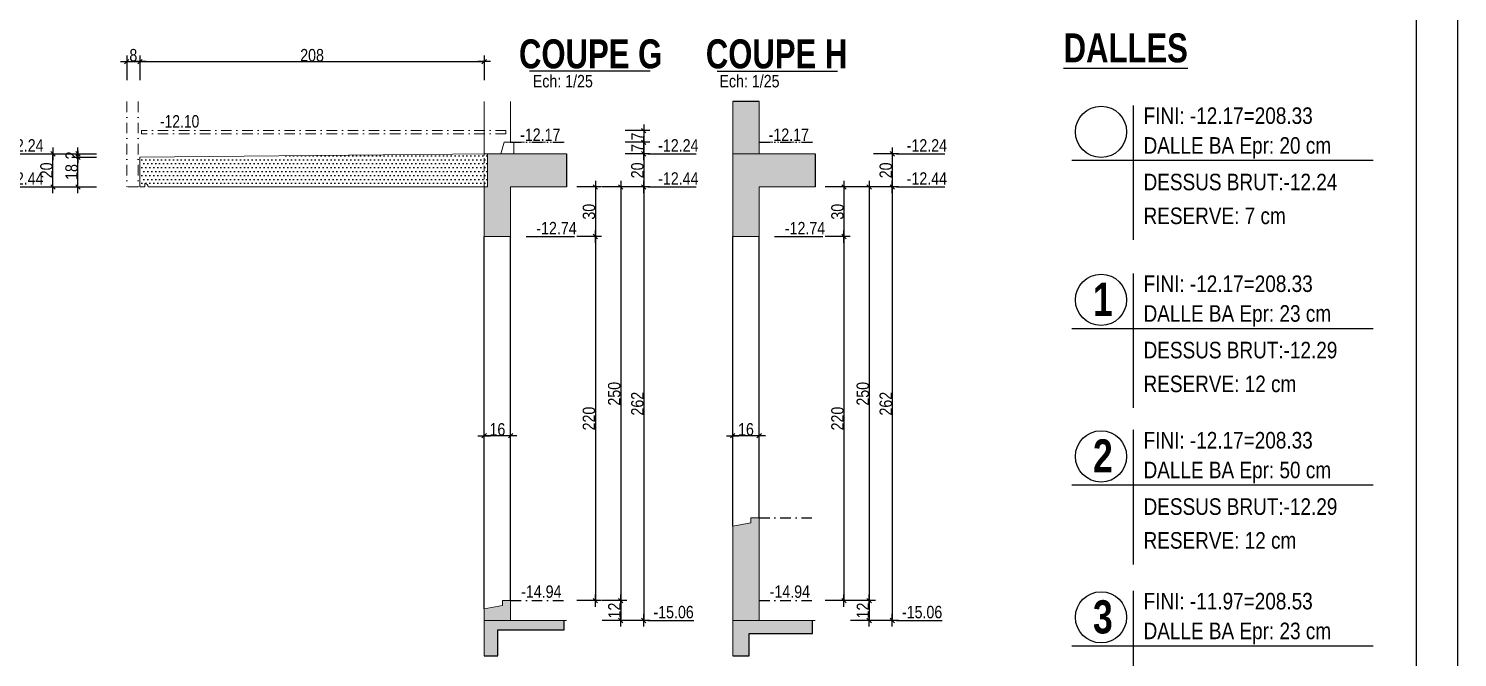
# Model space of a CAD drawing. Header units: millimetres. Extents: x -22 to 27383, y -3644 to 590.
# Drawn here: x 25656 to 27383, y -1180 to -420 of the extents above; entities that cross this region are included whole.
import ezdxf
from ezdxf.enums import TextEntityAlignment as Align

# ---------------------------------------------------------------- set-up
doc = ezdxf.new("R2010")
doc.units = ezdxf.units.MM
doc.linetypes.add('CACHE', pattern=[9.525, 6.35, -3.175])
doc.linetypes.add('TIRETPTX2', pattern=[50.8, 25.4, -12.7, 0, -12.7])
for name, color, linetype in [('01-Cad 1', 2, 'Continuous'), ('01_cote_gen', 4, 'Continuous'), ('01_linteaux', 2, 'Continuous'), ('01_poch_BN', 9, 'Continuous'), ('01_poch_murs', 253, 'Continuous'), ('01_texte', 230, 'Continuous'), ('AA_COTES', 2, 'Continuous')]:
    doc.layers.add(name, color=color, linetype=linetype)
doc.layers.add('01_murs_coup', color=5, linetype='Continuous', lineweight=60)
doc.layers.add('01_tram_axes', color=2, linetype='TIRETPTX2', lineweight=9)
doc.styles.add('ARIAL NA', font='ARIALN.TTF')
doc.styles.add('Arial Narrow', font='ARIALN.TTF')
doc.styles.add('impact', font='impact.ttf')
doc.styles.add('MATTE_TXT', font='arial.ttf')
doc.styles.add('STYLE2', font='ARIALN.TTF')
doc.dimstyles.new('JB25', dxfattribs={"dimscale": 0.1, "dimtxt": 150, "dimasz": 15, "dimexe": 0.1, "dimexo": 0.1, "dimgap": 0.09, "dimtad": 1, "dimdec": 1, "dimlfac": 0.5, "dimdsep": 46, "dimtxsty": 'STYLE2', "dimblk1": 'BOND_G', "dimblk2": 'BOND_D', "dimsah": 1, "dimcen": 1.5, "dimdle": 0.01, "dimse1": 1, "dimse2": 1, "dimclrd": 4, "dimclre": 2, "dimclrt": 6, "dimazin": 2, "dimtfac": 2.333333, "dimtdec": 1, "dimtix": 1, "dimtmove": 2, "dimatfit": 3, "dimldrblk": 'BOND_G', "dimfxl": 1, "dimtolj": 1, "dimtzin": 0, "dimarcsym": 0})

# ---------------------------------------------------------------- blocks, each defined once
blk = doc.blocks.new('BOND_G')
at = {"layer": 'AA_COTES', "color": 0}
for p, q in [((0, -5), (0, 15)), ((5, 0), (-5, 0)), ((1.8, 1.8), (-1.8, -1.8))]:
    blk.add_line(p, q, dxfattribs=at)
blk = doc.blocks.new('BOND_D')
at = {"layer": 'AA_COTES', "color": 0}
for p, q in [((5, 0), (-5, 0)), ((-1.8, -1.8), (1.8, 1.8)), ((0, 5), (0, -15))]:
    blk.add_line(p, q, dxfattribs=at)
blk = doc.blocks.new('*D2500')
at = {"layer": '01_cote_gen', "color": 4, "lineweight": -2, "transparency": 16777216}
blk.add_line((26236.8, -912.5), (26207.8, -912.5), dxfattribs=at)
at = {"layer": 'Defpoints', "color": 0, "transparency": 16777216}
for p in [(26206.3, -912.5), (26238.3, -953.8), (26206.3, -1070.9)]:
    blk.add_point(p, dxfattribs=at)
at = {"layer": '01_cote_gen', "color": 4, "lineweight": -2, "transparency": 16777216, "xscale": 1.5, "yscale": 1.5, "zscale": 1.5, "rotation": 180}
blk.add_blockref('BOND_D', (26206.3, -912.5), dxfattribs=at)
at = {"layer": '01_cote_gen', "color": 4, "lineweight": -2, "transparency": 16777216, "xscale": 1.5, "yscale": 1.5, "zscale": 1.5}
blk.add_blockref('BOND_G', (26238.3, -912.5), dxfattribs=at)
at = {"layer": '01_cote_gen', "color": 6, "lineweight": 0, "transparency": 16777216, "insert": (26222.3, -904.9), "char_height": 15, "attachment_point": 5, "style": 'STYLE2'}
blk.add_mtext('\\A1;16', dxfattribs=at)
blk = doc.blocks.new('*D2501')
at = {"layer": '01_cote_gen', "color": 4, "lineweight": -2, "transparency": 16777216}
blk.add_line((25685.1, -610.3), (25685.1, -573.3), dxfattribs=at)
at = {"layer": 'Defpoints', "color": 0, "transparency": 16777216}
for p in [(25685.1, -571.8), (26242.3, -571.8), (25790.3, -611.8)]:
    blk.add_point(p, dxfattribs=at)
at = {"layer": '01_cote_gen', "color": 4, "lineweight": -2, "transparency": 16777216, "xscale": 1.5, "yscale": 1.5, "zscale": 1.5}
for name, p, rotation in [('BOND_D', (25685.1, -571.8), 90), ('BOND_G', (25685.1, -611.8), 270)]:
    blk.add_blockref(name, p, dxfattribs=dict(at, rotation=rotation))
at = {"layer": '01_cote_gen', "color": 6, "transparency": 16777216, "insert": (25677.4, -591.8), "char_height": 15, "attachment_point": 5, "rotation": 90, "style": 'STYLE2'}
blk.add_mtext('\\A1;20', dxfattribs=at)
blk = doc.blocks.new('*D2502')
at = {"layer": '01_cote_gen', "color": 4, "lineweight": -2, "transparency": 16777216}
blk.add_line((25715.3, -610.3), (25715.3, -577.3), dxfattribs=at)
at = {"layer": 'Defpoints', "color": 0, "transparency": 16777216}
for p in [(25715.3, -575.8), (25790.3, -575.8), (25707.6, -611.8)]:
    blk.add_point(p, dxfattribs=at)
at = {"layer": '01_cote_gen', "color": 4, "lineweight": -2, "transparency": 16777216, "xscale": 1.5, "yscale": 1.5, "zscale": 1.5}
for name, p, rotation in [('BOND_D', (25715.3, -575.8), 90), ('BOND_G', (25715.3, -611.8), 270)]:
    blk.add_blockref(name, p, dxfattribs=dict(at, rotation=rotation))
at = {"layer": '01_cote_gen', "color": 6, "transparency": 16777216, "insert": (25707.7, -593.8), "char_height": 15, "attachment_point": 5, "rotation": 90, "style": 'STYLE2'}
blk.add_mtext('\\A1;18', dxfattribs=at)
blk = doc.blocks.new('*D2503')
at = {"layer": '01_cote_gen', "color": 4, "lineweight": -2, "transparency": 16777216}
for p, q in [((25715.3, -570.3), (25715.3, -568.8)), ((25715.3, -571.8), (25715.3, -575.8)), ((25715.3, -577.3), (25715.3, -578.8))]:
    blk.add_line(p, q, dxfattribs=at)
at = {"layer": 'Defpoints', "color": 0, "transparency": 16777216}
for p in [(25707.6, -571.8), (25715.3, -575.8), (25722.8, -575.8)]:
    blk.add_point(p, dxfattribs=at)
at = {"layer": '01_cote_gen', "color": 4, "lineweight": -2, "transparency": 16777216, "xscale": 1.5, "yscale": 1.5, "zscale": 1.5}
for name, p, rotation in [('BOND_G', (25715.3, -571.8), 270), ('BOND_D', (25715.3, -575.8), 90)]:
    blk.add_blockref(name, p, dxfattribs=dict(at, rotation=rotation))
at = {"layer": '01_cote_gen', "color": 6, "transparency": 16777216, "insert": (25707.8, -573.8), "char_height": 15, "attachment_point": 5, "rotation": 90, "style": 'STYLE2'}
blk.add_mtext('\\A1;2', dxfattribs=at)
blk = doc.blocks.new('*D2505')
at = {"layer": '01_cote_gen', "color": 4, "lineweight": -2, "transparency": 16777216}
blk.add_line((25775.8, -460.4), (25788.8, -460.4), dxfattribs=at)
at = {"layer": 'Defpoints', "color": 0, "transparency": 16777216}
for p in [(25790.3, -460.4), (25774.3, -560.3), (25790.3, -611.8)]:
    blk.add_point(p, dxfattribs=at)
at = {"layer": '01_cote_gen', "color": 4, "lineweight": -2, "transparency": 16777216, "xscale": 1.5, "yscale": 1.5, "zscale": 1.5, "rotation": 180}
blk.add_blockref('BOND_G', (25774.3, -460.4), dxfattribs=at)
at = {"layer": '01_cote_gen', "color": 4, "lineweight": -2, "transparency": 16777216, "xscale": 1.5, "yscale": 1.5, "zscale": 1.5}
blk.add_blockref('BOND_D', (25790.3, -460.4), dxfattribs=at)
at = {"layer": '01_cote_gen', "color": 6, "transparency": 16777216, "insert": (25782.3, -452.7), "char_height": 15, "attachment_point": 5, "style": 'STYLE2'}
blk.add_mtext('\\A1;8', dxfattribs=at)
blk = doc.blocks.new('*D2506')
at = {"layer": '01_cote_gen', "color": 4, "lineweight": -2, "transparency": 16777216}
blk.add_line((25791.8, -460.4), (26204.8, -460.4), dxfattribs=at)
at = {"layer": 'Defpoints', "color": 0, "transparency": 16777216}
for p in [(26206.3, -460.4), (25790.3, -482.9), (26206.3, -641.8)]:
    blk.add_point(p, dxfattribs=at)
at = {"layer": '01_cote_gen', "color": 4, "lineweight": -2, "transparency": 16777216, "xscale": 1.5, "yscale": 1.5, "zscale": 1.5, "rotation": 180}
blk.add_blockref('BOND_G', (25790.3, -460.4), dxfattribs=at)
at = {"layer": '01_cote_gen', "color": 4, "lineweight": -2, "transparency": 16777216, "xscale": 1.5, "yscale": 1.5, "zscale": 1.5}
blk.add_blockref('BOND_D', (26206.3, -460.4), dxfattribs=at)
at = {"layer": '01_cote_gen', "color": 6, "transparency": 16777216, "insert": (25998.3, -452.7), "char_height": 15, "attachment_point": 5, "style": 'STYLE2'}
blk.add_mtext('\\A1;208', dxfattribs=at)
blk = doc.blocks.new('*D2508')
at = {"layer": '01_cote_gen', "color": 4, "lineweight": -2, "transparency": 16777216}
blk.add_line((26399.1, -573.3), (26399.1, -610.3), dxfattribs=at)
at = {"layer": 'Defpoints', "color": 0, "transparency": 16777216}
for p in [(26305.9, -571.8), (26305.9, -611.8), (26399.1, -611.8)]:
    blk.add_point(p, dxfattribs=at)
at = {"layer": '01_cote_gen', "color": 4, "lineweight": -2, "transparency": 16777216, "xscale": 1.5, "yscale": 1.5, "zscale": 1.5}
for name, p, rotation in [('BOND_G', (26399.1, -571.8), 90), ('BOND_D', (26399.1, -611.8), 270)]:
    blk.add_blockref(name, p, dxfattribs=dict(at, rotation=rotation))
at = {"layer": '01_cote_gen', "color": 6, "transparency": 16777216, "insert": (26391.5, -591.8), "char_height": 15, "attachment_point": 5, "rotation": 90, "style": 'STYLE2'}
blk.add_mtext('\\A1;20', dxfattribs=at)
blk = doc.blocks.new('*D2509')
at = {"layer": '01_cote_gen', "color": 4, "lineweight": -2, "transparency": 16777216}
blk.add_line((26371.3, -613.3), (26371.3, -1110.3), dxfattribs=at)
at = {"layer": 'Defpoints', "color": 0, "transparency": 16777216}
for p in [(26305.9, -611.8), (26305.9, -1111.8), (26371.3, -1111.8)]:
    blk.add_point(p, dxfattribs=at)
at = {"layer": '01_cote_gen', "color": 4, "lineweight": -2, "transparency": 16777216, "xscale": 1.5, "yscale": 1.5, "zscale": 1.5}
for name, p, rotation in [('BOND_G', (26371.3, -611.8), 90), ('BOND_D', (26371.3, -1111.8), 270)]:
    blk.add_blockref(name, p, dxfattribs=dict(at, rotation=rotation))
at = {"layer": '01_cote_gen', "color": 6, "transparency": 16777216, "insert": (26363.6, -861.8), "char_height": 15, "attachment_point": 5, "rotation": 90, "style": 'STYLE2'}
blk.add_mtext('\\A1;250', dxfattribs=at)
blk = doc.blocks.new('*D2510')
at = {"layer": '01_cote_gen', "color": 4, "lineweight": -2, "transparency": 16777216}
blk.add_line((26371.3, -1113.3), (26371.3, -1134.3), dxfattribs=at)
at = {"layer": 'Defpoints', "color": 0, "transparency": 16777216}
for p in [(26348.8, -1111.8), (26305.9, -1135.8), (26371.3, -1135.8)]:
    blk.add_point(p, dxfattribs=at)
at = {"layer": '01_cote_gen', "color": 4, "lineweight": -2, "transparency": 16777216, "xscale": 1.5, "yscale": 1.5, "zscale": 1.5}
for name, p, rotation in [('BOND_G', (26371.3, -1111.8), 90), ('BOND_D', (26371.3, -1135.8), 270)]:
    blk.add_blockref(name, p, dxfattribs=dict(at, rotation=rotation))
at = {"layer": '01_cote_gen', "color": 6, "transparency": 16777216, "insert": (26363.7, -1123.8), "char_height": 15, "attachment_point": 5, "rotation": 90, "style": 'STYLE2'}
blk.add_mtext('\\A1;12', dxfattribs=at)
blk = doc.blocks.new('*D2511')
at = {"layer": '01_cote_gen', "color": 4, "lineweight": -2, "transparency": 16777216}
blk.add_line((26340.7, -613.3), (26340.7, -670.3), dxfattribs=at)
at = {"layer": 'Defpoints', "color": 0, "transparency": 16777216}
for p in [(26305.9, -611.8), (26238.3, -671.8), (26340.7, -671.8)]:
    blk.add_point(p, dxfattribs=at)
at = {"layer": '01_cote_gen', "color": 4, "lineweight": -2, "transparency": 16777216, "xscale": 1.5, "yscale": 1.5, "zscale": 1.5}
for name, p, rotation in [('BOND_G', (26340.7, -611.8), 90), ('BOND_D', (26340.7, -671.8), 270)]:
    blk.add_blockref(name, p, dxfattribs=dict(at, rotation=rotation))
at = {"layer": '01_cote_gen', "color": 6, "transparency": 16777216, "insert": (26333, -641.8), "char_height": 15, "attachment_point": 5, "rotation": 90, "style": 'STYLE2'}
blk.add_mtext('\\A1;30', dxfattribs=at)
blk = doc.blocks.new('*D2512')
at = {"layer": '01_cote_gen', "color": 4, "lineweight": -2, "transparency": 16777216}
blk.add_line((26340.7, -673.3), (26340.7, -1110.3), dxfattribs=at)
at = {"layer": 'Defpoints', "color": 0, "transparency": 16777216}
for p in [(26318.2, -671.8), (26305.9, -1111.8), (26340.7, -1111.8)]:
    blk.add_point(p, dxfattribs=at)
at = {"layer": '01_cote_gen', "color": 4, "lineweight": -2, "transparency": 16777216, "xscale": 1.5, "yscale": 1.5, "zscale": 1.5}
for name, p, rotation in [('BOND_G', (26340.7, -671.8), 90), ('BOND_D', (26340.7, -1111.8), 270)]:
    blk.add_blockref(name, p, dxfattribs=dict(at, rotation=rotation))
at = {"layer": '01_cote_gen', "color": 6, "transparency": 16777216, "insert": (26333, -891.8), "char_height": 15, "attachment_point": 5, "rotation": 90, "style": 'STYLE2'}
blk.add_mtext('\\A1;220', dxfattribs=at)
blk = doc.blocks.new('*D2507')
at = {"layer": '01_cote_gen', "color": 4, "lineweight": -2, "transparency": 16777216}
blk.add_line((26399.1, -613.3), (26399.1, -1134.3), dxfattribs=at)
at = {"layer": 'Defpoints', "color": 0, "transparency": 16777216}
for p in [(26378.8, -611.8), (26378.8, -1135.8), (26399.1, -1135.8)]:
    blk.add_point(p, dxfattribs=at)
at = {"layer": '01_cote_gen', "color": 4, "lineweight": -2, "transparency": 16777216, "xscale": 1.5, "yscale": 1.5, "zscale": 1.5}
for name, p, rotation in [('BOND_G', (26399.1, -611.8), 90), ('BOND_D', (26399.1, -1135.8), 270)]:
    blk.add_blockref(name, p, dxfattribs=dict(at, rotation=rotation))
at = {"layer": '01_cote_gen', "color": 6, "transparency": 16777216, "insert": (26391.5, -873.8), "char_height": 15, "attachment_point": 5, "rotation": 90, "style": 'STYLE2'}
blk.add_mtext('\\A1;262', dxfattribs=at)
blk = doc.blocks.new('*D2513')
at = {"layer": '01_cote_gen', "color": 4, "lineweight": -2, "transparency": 16777216}
blk.add_line((26399.1, -545.3), (26399.1, -556.3), dxfattribs=at)
at = {"layer": 'Defpoints', "color": 0, "transparency": 16777216}
for p in [(26232.5, -543.8), (26242.3, -557.8), (26399.1, -557.8)]:
    blk.add_point(p, dxfattribs=at)
at = {"layer": '01_cote_gen', "color": 4, "lineweight": -2, "transparency": 16777216, "xscale": 1.5, "yscale": 1.5, "zscale": 1.5}
for name, p, rotation in [('BOND_G', (26399.1, -543.8), 90), ('BOND_D', (26399.1, -557.8), 270)]:
    blk.add_blockref(name, p, dxfattribs=dict(at, rotation=rotation))
at = {"layer": '01_cote_gen', "color": 6, "transparency": 16777216, "insert": (26391.6, -550.8), "char_height": 15, "attachment_point": 5, "rotation": 90, "style": 'STYLE2'}
blk.add_mtext('\\A1;7', dxfattribs=at)
blk = doc.blocks.new('*D2514')
at = {"layer": '01_cote_gen', "color": 4, "lineweight": -2, "transparency": 16777216}
blk.add_line((26399.1, -559.3), (26399.1, -570.3), dxfattribs=at)
at = {"layer": 'Defpoints', "color": 0, "transparency": 16777216}
for p in [(26305.9, -557.8), (26305.9, -571.8), (26399.1, -571.8)]:
    blk.add_point(p, dxfattribs=at)
at = {"layer": '01_cote_gen', "color": 4, "lineweight": -2, "transparency": 16777216, "xscale": 1.5, "yscale": 1.5, "zscale": 1.5}
for name, p, rotation in [('BOND_G', (26399.1, -557.8), 90), ('BOND_D', (26399.1, -571.8), 270)]:
    blk.add_blockref(name, p, dxfattribs=dict(at, rotation=rotation))
at = {"layer": '01_cote_gen', "color": 6, "transparency": 16777216, "insert": (26391.6, -564.8), "char_height": 15, "attachment_point": 5, "rotation": 90, "style": 'STYLE2'}
blk.add_mtext('\\A1;7', dxfattribs=at)
blk = doc.blocks.new('*D2519')
at = {"layer": '01_cote_gen', "color": 4, "lineweight": -2, "transparency": 16777216}
blk.add_line((26537.2, -912.5), (26508.2, -912.5), dxfattribs=at)
at = {"layer": 'Defpoints', "color": 0, "transparency": 16777216}
for p in [(26506.7, -912.5), (26506.7, -963.8), (26538.7, -953.8)]:
    blk.add_point(p, dxfattribs=at)
at = {"layer": '01_cote_gen', "color": 4, "lineweight": -2, "transparency": 16777216, "xscale": 1.5, "yscale": 1.5, "zscale": 1.5, "rotation": 180}
blk.add_blockref('BOND_D', (26506.7, -912.5), dxfattribs=at)
at = {"layer": '01_cote_gen', "color": 4, "lineweight": -2, "transparency": 16777216, "xscale": 1.5, "yscale": 1.5, "zscale": 1.5}
blk.add_blockref('BOND_G', (26538.7, -912.5), dxfattribs=at)
at = {"layer": '01_cote_gen', "color": 6, "lineweight": 0, "transparency": 16777216, "insert": (26522.7, -904.9), "char_height": 15, "attachment_point": 5, "style": 'STYLE2'}
blk.add_mtext('\\A1;16', dxfattribs=at)
blk = doc.blocks.new('*D2521')
at = {"layer": '01_cote_gen', "color": 4, "lineweight": -2, "transparency": 16777216}
blk.add_line((26699.5, -573.3), (26699.5, -610.3), dxfattribs=at)
at = {"layer": 'Defpoints', "color": 0, "transparency": 16777216}
for p in [(26606.2, -571.8), (26606.2, -611.8), (26699.5, -611.8)]:
    blk.add_point(p, dxfattribs=at)
at = {"layer": '01_cote_gen', "color": 4, "lineweight": -2, "transparency": 16777216, "xscale": 1.5, "yscale": 1.5, "zscale": 1.5}
for name, p, rotation in [('BOND_G', (26699.5, -571.8), 90), ('BOND_D', (26699.5, -611.8), 270)]:
    blk.add_blockref(name, p, dxfattribs=dict(at, rotation=rotation))
at = {"layer": '01_cote_gen', "color": 6, "transparency": 16777216, "insert": (26691.8, -591.8), "char_height": 15, "attachment_point": 5, "rotation": 90, "style": 'STYLE2'}
blk.add_mtext('\\A1;20', dxfattribs=at)
blk = doc.blocks.new('*D2522')
at = {"layer": '01_cote_gen', "color": 4, "lineweight": -2, "transparency": 16777216}
blk.add_line((1156.4, -613.3), (1156.4, -1134.3), dxfattribs=at)
at = {"layer": 'Defpoints', "color": 0, "transparency": 16777216}
for p in [(26606.2, -611.8), (1156.4, -1135.8), (1156.4, -1135.8)]:
    blk.add_point(p, dxfattribs=at)
at = {"layer": '01_cote_gen', "color": 4, "lineweight": -2, "transparency": 16777216, "xscale": 1.5, "yscale": 1.5, "zscale": 1.5}
for name, p, rotation in [('BOND_G', (1156.4, -611.8), 90), ('BOND_D', (1156.4, -1135.8), 270)]:
    blk.add_blockref(name, p, dxfattribs=dict(at, rotation=rotation))
at = {"layer": '01_cote_gen', "color": 6, "transparency": 16777216, "insert": (1148.8, -873.8), "char_height": 15, "attachment_point": 5, "rotation": 90, "style": 'STYLE2'}
blk.add_mtext('\\A1;262', dxfattribs=at)
blk = doc.blocks.new('*D2523')
at = {"layer": '01_cote_gen', "color": 4, "lineweight": -2, "transparency": 16777216}
blk.add_line((26671.7, -613.3), (26671.7, -1110.3), dxfattribs=at)
at = {"layer": 'Defpoints', "color": 0, "transparency": 16777216}
for p in [(26606.2, -611.8), (26606.2, -1111.8), (26671.7, -1111.8)]:
    blk.add_point(p, dxfattribs=at)
at = {"layer": '01_cote_gen', "color": 4, "lineweight": -2, "transparency": 16777216, "xscale": 1.5, "yscale": 1.5, "zscale": 1.5}
for name, p, rotation in [('BOND_G', (26671.7, -611.8), 90), ('BOND_D', (26671.7, -1111.8), 270)]:
    blk.add_blockref(name, p, dxfattribs=dict(at, rotation=rotation))
at = {"layer": '01_cote_gen', "color": 6, "transparency": 16777216, "insert": (26664, -861.8), "char_height": 15, "attachment_point": 5, "rotation": 90, "style": 'STYLE2'}
blk.add_mtext('\\A1;250', dxfattribs=at)
blk = doc.blocks.new('*D2524')
at = {"layer": '01_cote_gen', "color": 4, "lineweight": -2, "transparency": 16777216}
blk.add_line((26671.7, -1113.3), (26671.7, -1134.3), dxfattribs=at)
at = {"layer": 'Defpoints', "color": 0, "transparency": 16777216}
for p in [(26649.2, -1111.8), (26606.2, -1135.8), (26671.7, -1135.8)]:
    blk.add_point(p, dxfattribs=at)
at = {"layer": '01_cote_gen', "color": 4, "lineweight": -2, "transparency": 16777216, "xscale": 1.5, "yscale": 1.5, "zscale": 1.5}
for name, p, rotation in [('BOND_G', (26671.7, -1111.8), 90), ('BOND_D', (26671.7, -1135.8), 270)]:
    blk.add_blockref(name, p, dxfattribs=dict(at, rotation=rotation))
at = {"layer": '01_cote_gen', "color": 6, "transparency": 16777216, "insert": (26664.1, -1123.8), "char_height": 15, "attachment_point": 5, "rotation": 90, "style": 'STYLE2'}
blk.add_mtext('\\A1;12', dxfattribs=at)
blk = doc.blocks.new('*D2525')
at = {"layer": '01_cote_gen', "color": 4, "lineweight": -2, "transparency": 16777216}
blk.add_line((26641.1, -613.3), (26641.1, -670.3), dxfattribs=at)
at = {"layer": 'Defpoints', "color": 0, "transparency": 16777216}
for p in [(26606.2, -611.8), (26538.7, -671.8), (26641.1, -671.8)]:
    blk.add_point(p, dxfattribs=at)
at = {"layer": '01_cote_gen', "color": 4, "lineweight": -2, "transparency": 16777216, "xscale": 1.5, "yscale": 1.5, "zscale": 1.5}
for name, p, rotation in [('BOND_G', (26641.1, -611.8), 90), ('BOND_D', (26641.1, -671.8), 270)]:
    blk.add_blockref(name, p, dxfattribs=dict(at, rotation=rotation))
at = {"layer": '01_cote_gen', "color": 6, "transparency": 16777216, "insert": (26633.4, -641.8), "char_height": 15, "attachment_point": 5, "rotation": 90, "style": 'STYLE2'}
blk.add_mtext('\\A1;30', dxfattribs=at)
blk = doc.blocks.new('*D2526')
at = {"layer": '01_cote_gen', "color": 4, "lineweight": -2, "transparency": 16777216}
blk.add_line((26641.1, -673.3), (26641.1, -1110.3), dxfattribs=at)
at = {"layer": 'Defpoints', "color": 0, "transparency": 16777216}
for p in [(26618.6, -671.8), (26606.2, -1111.8), (26641.1, -1111.8)]:
    blk.add_point(p, dxfattribs=at)
at = {"layer": '01_cote_gen', "color": 4, "lineweight": -2, "transparency": 16777216, "xscale": 1.5, "yscale": 1.5, "zscale": 1.5}
for name, p, rotation in [('BOND_G', (26641.1, -671.8), 90), ('BOND_D', (26641.1, -1111.8), 270)]:
    blk.add_blockref(name, p, dxfattribs=dict(at, rotation=rotation))
at = {"layer": '01_cote_gen', "color": 6, "transparency": 16777216, "insert": (26633.4, -891.8), "char_height": 15, "attachment_point": 5, "rotation": 90, "style": 'STYLE2'}
blk.add_mtext('\\A1;220', dxfattribs=at)
blk = doc.blocks.new('*D2520')
at = {"layer": '01_cote_gen', "color": 4, "lineweight": -2, "transparency": 16777216}
blk.add_line((26699.5, -613.3), (26699.5, -1134.3), dxfattribs=at)
at = {"layer": 'Defpoints', "color": 0, "transparency": 16777216}
for p in [(26679.2, -611.8), (26679.2, -1135.8), (26699.5, -1135.8)]:
    blk.add_point(p, dxfattribs=at)
at = {"layer": '01_cote_gen', "color": 4, "lineweight": -2, "transparency": 16777216, "xscale": 1.5, "yscale": 1.5, "zscale": 1.5}
for name, p, rotation in [('BOND_G', (26699.5, -611.8), 90), ('BOND_D', (26699.5, -1135.8), 270)]:
    blk.add_blockref(name, p, dxfattribs=dict(at, rotation=rotation))
at = {"layer": '01_cote_gen', "color": 6, "transparency": 16777216, "insert": (26691.8, -873.8), "char_height": 15, "attachment_point": 5, "rotation": 90, "style": 'STYLE2'}
blk.add_mtext('\\A1;262', dxfattribs=at)

msp = doc.modelspace()

# ---------------------------------------------------------------- hatches: boundary and pattern name
at = {"layer": '01_poch_BN'}
h = msp.add_hatch(color=256, dxfattribs=at)
h.dxf.hatch_style = 1
h.paths.add_polyline_path([(26538.69, -508.74), (26506.69, -508.74), (26506.69, -571.79), (26538.69, -571.79)])
h.paths.add_polyline_path([(26606.25, -571.79), (26506.69, -571.79), (26506.69, -671.79), (26538.69, -671.79), (26538.69, -611.79), (26606.25, -611.79)])
h = msp.add_hatch(color=256, dxfattribs=at)
h.dxf.hatch_style = 1
h.paths.add_polyline_path([(26305.88, -571.79), (26210.32, -571.79), (26210.32, -611.79), (26206.32, -611.79), (26206.32, -671.79), (26238.32, -671.79), (26238.32, -611.79), (26305.88, -611.79)])
h.paths.add_polyline_path([(26238.32, -1111.79), (26228.32, -1111.79), (26228.32, -1117.79), (26206.32, -1121.79), (26206.32, -1135.79), (26238.32, -1135.79)])
h = msp.add_hatch(color=256, dxfattribs=at)
h.dxf.hatch_style = 1
h.paths.add_polyline_path([(26538.69, -1011.79), (26528.69, -1011.79), (26528.69, -1017.79), (26506.69, -1021.79), (26506.69, -1135.79), (26538.69, -1135.79)])
h = msp.add_hatch(color=256, dxfattribs=at)
h.dxf.hatch_style = 1
h.paths.add_polyline_path([(26603.05, -1135.79), (26506.69, -1135.79), (26506.69, -1178.56), (26526.74, -1178.56), (26526.74, -1151.71), (26603.05, -1151.71)])
h.paths.add_polyline_path([(26302.87, -1135.79), (26206.32, -1135.79), (26206.32, -1178.56), (26223.02, -1178.56), (26223.02, -1147.17), (26302.87, -1147.17)])
at = {"layer": '01_poch_murs', "ltscale": 5}
h = msp.add_hatch(dxfattribs=at)
h.set_pattern_fill('DOTS', color=256, scale=3)
h.set_pattern_definition([(0, (1863.4647, 22733.556), (2.38125, 4.7625), [0, -4.7625])])
edge = h.paths.add_edge_path()
edge.add_line((25790.32, -575.79), (26210.32, -571.79))
edge.add_line((26210.32, -571.79), (26210.32, -611.79))
edge.add_line((26210.32, -611.79), (25816.32, -611.79))
edge.add_arc((25812.32, -611.79), 4, 360, 450)
edge.add_line((25812.32, -607.79), (25812.32, -611.79))
edge.add_line((25812.32, -611.79), (25790.32, -611.79))
edge.add_line((25790.32, -611.79), (25790.32, -575.79))

# ---------------------------------------------------------------- linework, layer by layer
at = {"layer": '01-Cad 1'}
for p, q in [((27382.59, 589.54), (27382.59, -2125.46)), ((27332.59, 539.54), (27332.59, -2125.46))]:
    msp.add_line(p, q, dxfattribs=at)
at = {"layer": '01_linteaux', "lineweight": 0}
for p, q in [((26206.32, -508.74), (26206.32, -571.83)), ((26238.32, -508.74), (26238.32, -557.79))]:
    msp.add_line(p, q, dxfattribs=at)
at = {"layer": '01_linteaux', "linetype": 'TIRETPTX2', "ltscale": 0.5}
for p, q in [((26238.32, -557.79), (26305.88, -557.79)), ((26538.69, -557.79), (26606.25, -557.79)), ((26538.69, -1011.79), (26606.25, -1011.79)), ((26238.32, -1111.79), (26305.88, -1111.79)), ((26538.69, -1111.79), (26606.25, -1111.79))]:
    msp.add_line(p, q, dxfattribs=at)
at = {"layer": '01_linteaux', "linetype": 'CACHE', "lineweight": 0}
msp.add_line((26206.32, -611.79), (26206.32, -571.83), dxfattribs=at)
at = {"layer": '01_linteaux', "linetype": 'Continuous', "ltscale": 1.5}
for p, q in [((26206.32, -1121.79), (26206.32, -671.79)), ((26238.32, -1111.79), (26238.32, -671.79)), ((26506.69, -1021.79), (26506.69, -671.79)), ((26538.69, -1011.79), (26538.69, -671.79))]:
    msp.add_line(p, q, dxfattribs=at)
at = {"layer": '01_murs_coup', "lineweight": 0}
for p, q in [((26506.69, -508.74), (26506.69, -571.79)), ((26538.69, -508.74), (26538.69, -571.79)), ((26206.32, -571.79), (26305.88, -571.79)), ((26506.69, -571.79), (26606.25, -571.79)), ((26238.32, -611.79), (26305.88, -611.79)), ((26538.69, -611.79), (26606.25, -611.79)), ((26506.69, -1021.79), (26528.69, -1017.79)), ((26528.69, -1017.79), (26528.69, -1011.79)), ((26538.69, -1011.79), (26528.69, -1011.79)), ((26538.69, -1135.79), (26538.69, -1011.79)), ((26506.69, -1178.56), (26506.69, -1021.79)), ((26206.32, -1121.79), (26228.32, -1117.79)), ((26206.32, -1178.56), (26206.32, -1121.79)), ((26228.32, -1117.79), (26228.32, -1111.79)), ((26238.32, -1111.79), (26228.32, -1111.79)), ((26238.32, -1135.79), (26238.32, -1111.79)), ((26206.32, -1135.79), (26305.88, -1135.79)), ((26506.69, -1135.79), (26606.25, -1135.79))]:
    msp.add_line(p, q, dxfattribs=at)
at = {"layer": '01_murs_coup', "linetype": 'Continuous', "lineweight": 0}
for p, q in [((26230.32, -557.79), (26226.32, -571.79)), ((26242.32, -557.79), (26230.32, -557.79)), ((26242.32, -557.79), (26242.32, -571.79)), ((26210.32, -571.79), (25790.32, -575.79)), ((25790.32, -575.79), (25790.32, -611.79)), ((26210.32, -571.79), (26210.32, -611.79)), ((26506.69, -671.79), (26506.69, -571.79)), ((25796.32, -611.79), (25790.32, -611.79)), ((25796.32, -607.79), (25796.32, -611.79)), ((26210.32, -611.79), (25800.32, -611.79)), ((26206.32, -671.79), (26206.32, -611.79)), ((26238.32, -671.79), (26238.32, -611.79)), ((26538.69, -671.79), (26538.69, -611.79)), ((26206.32, -671.79), (26238.32, -671.79)), ((26506.69, -671.79), (26538.69, -671.79))]:
    msp.add_line(p, q, dxfattribs=at)
msp.add_arc((25796.32, -611.79), 4, 0, 90, dxfattribs=at)
at = {"layer": '01_poch_BN'}
for p, q in [((26538.69, -508.74), (26506.69, -508.74)), ((26305.88, -571.79), (26305.88, -611.79)), ((26606.25, -571.79), (26606.25, -611.79)), ((26302.87, -1147.17), (26302.87, -1135.79)), ((26603.05, -1151.71), (26603.05, -1135.79)), ((26223.02, -1178.56), (26223.02, -1147.17)), ((26223.02, -1147.17), (26302.87, -1147.17)), ((26526.74, -1178.56), (26526.74, -1151.71)), ((26526.74, -1151.71), (26603.05, -1151.71)), ((26206.32, -1178.56), (26223.02, -1178.56)), ((26506.69, -1178.56), (26526.74, -1178.56))]:
    msp.add_line(p, q, dxfattribs=at)
at = {"layer": '01_texte'}
for p, q in [((26406.79, -472.08), (26261.18, -472.08)), ((26487.92, -472.08), (26633.52, -472.08)), ((26990.57, -513.24), (26990.57, -675.88)), ((25619.21, -571.79), (25678.04, -571.79)), ((26404.28, -571.79), (26462.61, -571.79)), ((26704.65, -571.79), (26762.98, -571.79)), ((26916.4, -579.62), (27280.73, -579.62)), ((25619.21, -611.79), (25678.04, -611.79)), ((26404.28, -611.79), (26462.61, -611.79)), ((26704.65, -611.79), (26762.98, -611.79)), ((26257.02, -671.79), (26315.34, -671.79)), ((26557.39, -671.79), (26615.71, -671.79)), ((26990.57, -716.34), (26990.57, -878.99)), ((26916.4, -782.73), (27280.73, -782.73)), ((26990.57, -905.53), (26990.57, -1068.17)), ((26916.4, -971.91), (27280.73, -971.91)), ((26990.57, -1100.04), (26990.57, -1262.68)), ((26404.28, -1135.79), (26459.58, -1135.79)), ((26704.65, -1135.79), (26759.95, -1135.79)), ((26916.4, -1166.42), (27280.73, -1166.42))]:
    msp.add_line(p, q, dxfattribs=at)
for centre in [(26951.85, -545.21), (26951.85, -748.32), (26951.85, -937.5), (26951.85, -1132.01)]:
    msp.add_circle(centre, 30.98, dxfattribs=at)
at = {"layer": '01_tram_axes', "ltscale": 0.5}
for p, q in [((25774.32, -508.74), (25774.32, -611.79)), ((25788.32, -508.74), (25788.32, -611.79)), ((26232.53, -543.79), (25792.32, -543.79)), ((25792.32, -543.79), (25792.32, -547.79)), ((26232.53, -547.79), (25792.32, -547.79)), ((26232.53, -543.79), (26232.53, -547.79)), ((26242.32, -557.79), (26303.15, -557.79)), ((26542.69, -557.79), (26603.52, -557.79)), ((25788.32, -611.79), (25774.32, -611.79))]:
    msp.add_line(p, q, dxfattribs=at)

# ---------------------------------------------------------------- texts
at = {"layer": '01_texte', "style": 'impact'}
msp.add_text('%%UDALLES', height=35, dxfattribs=at).set_placement((26981.75, -471.74), align=Align.BOTTOM_CENTER)
for s, p in [('COUPE G', (26334.97, -450.98)), ('COUPE H', (26559.73, -450.98))]:
    msp.add_text(s, height=35, dxfattribs=at).set_placement(p, align=Align.MIDDLE)
at = {"layer": '01_texte'}
for s, height, style, p in [('Ech: 1/25', 15, 'STYLE2', (26265.08, -491.48)), ('Ech: 1/25', 15, 'STYLE2', (26490.65, -491.48)), ('FINI: -12.17=208.33', 20, 'ARIAL NA', (27003.28, -535.68)), ('-12.17', 15, 'ARIAL NA', (26249.76, -556.22)), ('-12.17', 15, 'ARIAL NA', (26550.13, -556.22)), ('DALLE BA Epr: 20 cm', 20, 'ARIAL NA', (27003.28, -571.64)), ('-12.24', 15, 'ARIAL NA', (25625.03, -569.17)), ('-12.24', 15, 'ARIAL NA', (26416.61, -569.17)), ('-12.24', 15, 'ARIAL NA', (26716.98, -569.17)), ('-12.44', 15, 'ARIAL NA', (25625.03, -609.17)), ('-12.44', 15, 'ARIAL NA', (26416.61, -609.17)), ('-12.44', 15, 'ARIAL NA', (26716.98, -609.17)), ('DESSUS BRUT:-12.24', 20, 'ARIAL NA', (27003.28, -615.88)), ('RESERVE: 7 cm', 20, 'ARIAL NA', (27003.28, -656.72)), ('-12.74', 15, 'ARIAL NA', (26269.35, -669.17)), ('-12.74', 15, 'ARIAL NA', (26569.72, -669.17)), ('FINI: -12.17=208.33', 20, 'ARIAL NA', (27003.28, -738.78)), ('DALLE BA Epr: 23 cm', 20, 'ARIAL NA', (27003.28, -774.74)), ('DESSUS BRUT:-12.29', 20, 'ARIAL NA', (27003.28, -818.99)), ('RESERVE: 12 cm', 20, 'ARIAL NA', (27003.28, -859.83)), ('FINI: -12.17=208.33', 20, 'ARIAL NA', (27003.28, -927.97)), ('DALLE BA Epr: 50 cm', 20, 'ARIAL NA', (27003.28, -963.93)), ('DESSUS BRUT:-12.29', 20, 'ARIAL NA', (27003.28, -1008.17)), ('RESERVE: 12 cm', 20, 'ARIAL NA', (27003.28, -1049.01)), ('-14.94', 15, 'Arial Narrow', (26251.03, -1108.42)), ('-14.94', 15, 'Arial Narrow', (26551.4, -1108.42)), ('FINI: -11.97=208.53', 20, 'ARIAL NA', (27003.28, -1122.48)), ('-15.06', 15, 'ARIAL NA', (26410.88, -1133.17)), ('-15.06', 15, 'ARIAL NA', (26711.25, -1133.17)), ('DALLE BA Epr: 23 cm', 20, 'ARIAL NA', (27003.28, -1158.44))]:
    msp.add_text(s, height=height, dxfattribs=dict(at, style=style)).set_placement(p)
at = {"layer": '01_texte', "style": 'MATTE_TXT', "width": 0.8}
msp.add_text('-12.10', height=15, dxfattribs=at).set_placement((25838.25, -544.54), align=Align.BOTTOM_CENTER)
at = {"layer": '01_texte', "style": 'impact'}
for s, p in [('1', (26966.01, -779.7)), ('2', (26966.01, -968.88)), ('3', (26966.01, -1163.4))]:
    msp.add_text(s, height=40, dxfattribs=at).set_placement(p, align=Align.BOTTOM_RIGHT)

# ---------------------------------------------------------------- dimensions: what is measured, and where the dimension line sits
at = {"layer": '01_cote_gen'}
for base, p1, p2, picture, middle in [((25790.32, -460.4), (25774.32, -560.26), (25790.32, -611.79), '*D2505', (25782.32, -452.73)), ((26206.32, -460.4), (25790.32, -482.9), (26206.32, -641.79), '*D2506', (25998.32, -452.73))]:
    dim = msp.add_linear_dim(base=base, p1=p1, p2=p2, dimstyle='JB25', dxfattribs=at)
    dim.commit()
    dim.dimension.update_dxf_attribs({"geometry": picture, "text_midpoint": middle})
for base, p1, p2, picture, middle in [((26399.13, -557.79), (26232.53, -543.79), (26242.32, -557.79), '*D2513', (26391.62, -550.79)), ((26399.13, -571.79), (26305.88, -557.79), (26305.88, -571.79), '*D2514', (26391.62, -564.79)), ((25685.07, -571.79), (25790.32, -611.79), (26242.32, -571.79), '*D2501', (25677.41, -591.79)), ((25715.33, -575.79), (25707.57, -611.79), (25790.32, -575.79), '*D2502', (25707.66, -593.79)), ((25715.33, -575.79), (25707.57, -571.79), (25722.83, -575.79), '*D2503', (25707.79, -573.79)), ((26399.13, -611.79), (26305.88, -571.79), (26305.88, -611.79), '*D2508', (26391.46, -591.79)), ((26699.5, -611.79), (26606.25, -571.79), (26606.25, -611.79), '*D2521', (26691.83, -591.79)), ((1156.42, -1135.79), (26606.25, -611.79), (1156.42, -1135.79), '*D2522', (1148.75, -873.79)), ((26340.7, -671.79), (26305.88, -611.79), (26238.32, -671.79), '*D2511', (26333.04, -641.79)), ((26371.28, -1111.79), (26305.88, -611.79), (26305.88, -1111.79), '*D2509', (26363.61, -861.79)), ((26399.13, -1135.79), (26378.78, -611.79), (26378.78, -1135.79), '*D2507', (26391.46, -873.79)), ((26641.07, -671.79), (26606.25, -611.79), (26538.69, -671.79), '*D2525', (26633.41, -641.79)), ((26671.65, -1111.79), (26606.25, -611.79), (26606.25, -1111.79), '*D2523', (26663.98, -861.79)), ((26699.5, -1135.79), (26679.15, -611.79), (26679.15, -1135.79), '*D2520', (26691.83, -873.79)), ((26340.7, -1111.79), (26318.2, -671.79), (26305.88, -1111.79), '*D2512', (26333.04, -891.79)), ((26641.07, -1111.79), (26618.57, -671.79), (26606.25, -1111.79), '*D2526', (26633.41, -891.79)), ((26371.28, -1135.79), (26348.78, -1111.79), (26305.88, -1135.79), '*D2510', (26363.74, -1123.79)), ((26671.65, -1135.79), (26649.15, -1111.79), (26606.25, -1135.79), '*D2524', (26664.11, -1123.79))]:
    dim = msp.add_linear_dim(base=base, p1=p1, p2=p2, angle=90, dimstyle='JB25', dxfattribs=at)
    dim.commit()
    dim.dimension.update_dxf_attribs({"geometry": picture, "text_midpoint": middle})
at = {"layer": '01_cote_gen', "lineweight": 0}
for base, p1, p2, picture, middle in [((26206.32, -912.53), (26238.32, -953.81), (26206.32, -1070.9), '*D2500', (26222.32, -904.86)), ((26506.69, -912.53), (26538.69, -953.81), (26506.69, -963.81), '*D2519', (26522.69, -904.86))]:
    dim = msp.add_linear_dim(base=base, p1=p1, p2=p2, angle=180, dimstyle='JB25', dxfattribs=at)
    dim.commit()
    dim.dimension.update_dxf_attribs({"geometry": picture, "text_midpoint": middle})

doc.saveas('drawing.dxf')
